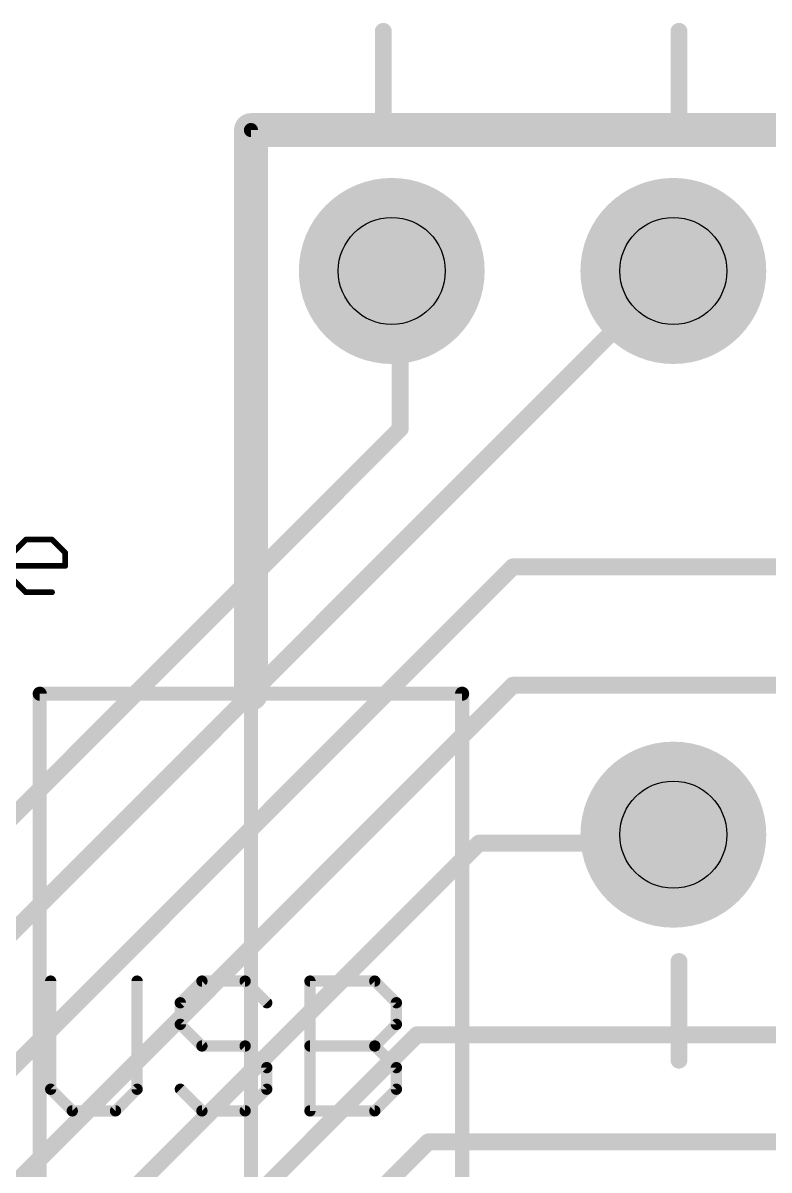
# Model space of a CAD drawing. Extents: x -0.1 to 48.3, y -0.1 to 47.8.
# Drawn here: x 7.54 to 14.27, y 30.89 to 41.22 of the extents above; entities that cross this region are included whole.
import ezdxf

# ---------------------------------------------------------------- set-up
doc = ezdxf.new("R2010")
doc.units = 0
for name, color, linetype in [('16', 132, 'CONTINUOUS'), ('17', 110, 'CONTINUOUS'), ('21', 253, 'CONTINUOUS'), ('22', 253, 'CONTINUOUS'), ('25', 253, 'CONTINUOUS'), ('29', 253, 'CONTINUOUS'), ('30', 253, 'CONTINUOUS'), ('44', 253, 'CONTINUOUS')]:
    doc.layers.add(name, color=color, linetype=linetype)

# ---------------------------------------------------------------- blocks, each defined once
blk = doc.blocks.new('ROUNDP')
at = {"const_width": 0.5}
blk.add_lwpolyline([(0, -0.25, 1), (0, 0.25, 1), (0, -0.25)], format="xyb", dxfattribs=at)

msp = doc.modelspace()

# ---------------------------------------------------------------- linework, layer by layer
at = {"layer": '16', "const_width": 0.1524}
for points in [[(13.3858, 38.9636), (4.699, 30.2768)], [(10.9474, 38.9636), (10.9474, 37.5666)], [(13.4366, 38.9636), (13.3858, 38.9636)], [(10.9474, 37.5666), (4.0132, 30.6324)], [(11.9634, 36.322), (5.3086, 29.6672)], [(14.478, 36.322), (11.9634, 36.322)], [(11.9634, 35.2552), (6.0198, 29.3116)], [(16.9164, 35.2552), (11.9634, 35.2552)], [(11.6586, 33.8328), (6.731, 28.9052)], [(13.335, 33.8328), (11.6586, 33.8328)], [(11.0998, 32.1056), (7.6962, 28.702)], [(14.3764, 32.1056), (11.0998, 32.1056)], [(11.2014, 31.1404), (8.6106, 28.5496)], [(15.8496, 31.1404), (11.2014, 31.1404)]]:
    msp.add_lwpolyline(points, dxfattribs=at)
at = {"layer": '16', "const_width": 0.0762}
for points in [[(10.9855, 38.9636, 1), (10.9093, 38.9636)], [(13.3858, 39.0017, 1), (13.3858, 38.9255)], [(13.4127, 38.9367, 1), (13.3589, 38.9905)], [(13.4366, 38.9255, 1), (13.4366, 39.0017)], [(10.9743, 37.5397, 1), (10.9205, 37.5935)], [(10.9093, 37.5666, 1), (10.9855, 37.5666)], [(11.9634, 36.3601, 1), (11.9634, 36.2839)], [(11.9903, 36.2951, 1), (11.9365, 36.3489)], [(11.9634, 35.2933, 1), (11.9634, 35.2171)], [(11.9903, 35.2283, 1), (11.9365, 35.2821)], [(11.6586, 33.8709, 1), (11.6586, 33.7947)], [(11.6855, 33.8059, 1), (11.6317, 33.8597)], [(13.335, 33.7947, 1), (13.335, 33.8709)], [(11.0998, 32.1437, 1), (11.0998, 32.0675)], [(11.1267, 32.0787, 1), (11.0729, 32.1325)], [(11.2014, 31.1785, 1), (11.2014, 31.1023)], [(11.2283, 31.1135, 1), (11.1745, 31.1673)]]:
    msp.add_lwpolyline(points, format="xyb", dxfattribs=at)
at = {"layer": '21'}
for points, const_width in [([(9.6012, 40.259), (45.1612, 40.259)], 0.3048), ([(9.6012, 40.259), (9.6012, 35.179)], 0.3048), ([(7.6962, 35.179), (7.6962, 27.559)], 0.127), ([(7.6962, 35.179), (11.5062, 35.179)], 0.127), ([(11.5062, 35.179), (11.5062, 27.559)], 0.127), ([(7.7948, 32.5892), (7.7948, 31.6147)], 0.1016), ([(8.5744, 31.6147), (8.5744, 32.5892)], 0.1016), ([(9.1591, 32.5892), (8.9642, 32.3943)], 0.1016), ([(9.5489, 32.5892), (9.1591, 32.5892)], 0.1016), ([(9.7438, 32.3943), (9.5489, 32.5892)], 0.1016), ([(10.1336, 31.4198), (10.1336, 32.5892)], 0.1016), ([(10.1336, 32.5892), (10.7183, 32.5892)], 0.1016), ([(10.7183, 32.5892), (10.9132, 32.3943)], 0.1016), ([(8.9642, 32.3943), (8.9642, 32.1994)], 0.1016), ([(10.9132, 32.3943), (10.9132, 32.1994)], 0.1016), ([(8.9642, 32.1994), (9.1591, 32.0045)], 0.1016), ([(10.9132, 32.1994), (10.7183, 32.0045)], 0.1016), ([(9.1591, 32.0045), (9.5489, 32.0045)], 0.1016), ([(9.5489, 32.0045), (9.7438, 31.8096)], 0.1016), ([(10.1336, 32.0045), (10.7183, 32.0045)], 0.1016), ([(10.7183, 32.0045), (10.9132, 31.8096)], 0.1016), ([(9.7438, 31.8096), (9.7438, 31.6147)], 0.1016), ([(10.9132, 31.8096), (10.9132, 31.6147)], 0.1016), ([(7.7948, 31.6147), (7.9897, 31.4198)], 0.1016), ([(8.3795, 31.4198), (8.5744, 31.6147)], 0.1016), ([(9.1591, 31.4198), (8.9642, 31.6147)], 0.1016), ([(9.7438, 31.6147), (9.5489, 31.4198)], 0.1016), ([(10.9132, 31.6147), (10.7183, 31.4198)], 0.1016), ([(7.9897, 31.4198), (8.3795, 31.4198)], 0.1016), ([(9.5489, 31.4198), (9.1591, 31.4198)], 0.1016), ([(10.7183, 31.4198), (10.1336, 31.4198)], 0.1016)]:
    msp.add_lwpolyline(points, dxfattribs=dict(at, const_width=const_width))
for points, const_width in [([(9.6012, 40.3352, 1), (9.6012, 40.1828)], 0.1524), ([(9.6774, 40.259, 1), (9.525, 40.259)], 0.1524), ([(9.525, 35.179, 1), (9.6774, 35.179)], 0.1524), ([(7.6962, 35.2108, 1), (7.6962, 35.1472)], 0.0635), ([(7.7279, 35.179, 1), (7.6645, 35.179)], 0.0635), ([(11.538, 35.179, 1), (11.4744, 35.179)], 0.0635), ([(11.5062, 35.1472, 1), (11.5062, 35.2108)], 0.0635), ([(7.8202, 32.5892, 1), (7.7694, 32.5892)], 0.0508), ([(8.5998, 32.5892, 1), (8.549, 32.5892)], 0.0508), ([(9.1591, 32.6146, 1), (9.1591, 32.5638)], 0.0508), ([(9.1771, 32.5712, 1), (9.1411, 32.6072)], 0.0508), ([(9.5669, 32.6072, 1), (9.5309, 32.5712)], 0.0508), ([(9.5489, 32.5638, 1), (9.5489, 32.6146)], 0.0508), ([(10.159, 32.5892, 1), (10.1082, 32.5892)], 0.0508), ([(10.1336, 32.6146, 1), (10.1336, 32.5638)], 0.0508), ([(10.7363, 32.6072, 1), (10.7003, 32.5712)], 0.0508), ([(10.7183, 32.5638, 1), (10.7183, 32.6146)], 0.0508), ([(8.9462, 32.4123, 1), (8.9822, 32.3763)], 0.0508), ([(8.9896, 32.3943, 1), (8.9388, 32.3943)], 0.0508), ([(9.7258, 32.3763, 1), (9.7618, 32.4123)], 0.0508), ([(10.9386, 32.3943, 1), (10.8878, 32.3943)], 0.0508), ([(10.8952, 32.3763, 1), (10.9312, 32.4123)], 0.0508), ([(8.9822, 32.2174, 1), (8.9462, 32.1814)], 0.0508), ([(8.9388, 32.1994, 1), (8.9896, 32.1994)], 0.0508), ([(10.8878, 32.1994, 1), (10.9386, 32.1994)], 0.0508), ([(10.9312, 32.1814, 1), (10.8952, 32.2174)], 0.0508), ([(9.1591, 32.0299, 1), (9.1591, 31.9791)], 0.0508), ([(9.1411, 31.9865, 1), (9.1771, 32.0225)], 0.0508), ([(9.5669, 32.0225, 1), (9.5309, 31.9865)], 0.0508), ([(9.5489, 31.9791, 1), (9.5489, 32.0299)], 0.0508), ([(10.1336, 32.0299, 1), (10.1336, 31.9791)], 0.0508), ([(10.7363, 32.0225, 1), (10.7003, 31.9865)], 0.0508), ([(10.7003, 32.0225, 1), (10.7363, 31.9865)], 0.0508), ([(10.7183, 31.9791, 1), (10.7183, 32.0299)], 0.0508), ([(9.7692, 31.8096, 1), (9.7184, 31.8096)], 0.0508), ([(9.7258, 31.7916, 1), (9.7618, 31.8276)], 0.0508), ([(10.9386, 31.8096, 1), (10.8878, 31.8096)], 0.0508), ([(10.8952, 31.7916, 1), (10.9312, 31.8276)], 0.0508), ([(7.8128, 31.6327, 1), (7.7768, 31.5967)], 0.0508), ([(7.7694, 31.6147, 1), (7.8202, 31.6147)], 0.0508), ([(8.549, 31.6147, 1), (8.5998, 31.6147)], 0.0508), ([(8.5924, 31.5967, 1), (8.5564, 31.6327)], 0.0508), ([(8.9822, 31.6327, 1), (8.9462, 31.5967)], 0.0508), ([(9.7184, 31.6147, 1), (9.7692, 31.6147)], 0.0508), ([(9.7618, 31.5967, 1), (9.7258, 31.6327)], 0.0508), ([(10.8878, 31.6147, 1), (10.9386, 31.6147)], 0.0508), ([(10.9312, 31.5967, 1), (10.8952, 31.6327)], 0.0508), ([(7.9897, 31.4452, 1), (7.9897, 31.3944)], 0.0508), ([(7.9717, 31.4018, 1), (8.0077, 31.4378)], 0.0508), ([(8.3615, 31.4378, 1), (8.3975, 31.4018)], 0.0508), ([(8.3795, 31.3944, 1), (8.3795, 31.4452)], 0.0508), ([(9.1591, 31.4452, 1), (9.1591, 31.3944)], 0.0508), ([(9.1411, 31.4018, 1), (9.1771, 31.4378)], 0.0508), ([(9.5309, 31.4378, 1), (9.5669, 31.4018)], 0.0508), ([(9.5489, 31.3944, 1), (9.5489, 31.4452)], 0.0508), ([(10.1336, 31.4452, 1), (10.1336, 31.3944)], 0.0508), ([(10.1082, 31.4198, 1), (10.159, 31.4198)], 0.0508), ([(10.7003, 31.4378, 1), (10.7363, 31.4018)], 0.0508), ([(10.7183, 31.3944, 1), (10.7183, 31.4452)], 0.0508)]:
    msp.add_lwpolyline(points, format="xyb", dxfattribs=dict(at, const_width=const_width))
at = {"layer": '22'}
for points, const_width in [([(10.795, 40.259), (10.795, 41.148)], 0.1524), ([(13.462, 40.259), (13.462, 41.148)], 0.1524), ([(9.6012, 40.259), (45.1612, 40.259)], 0.127), ([(9.6012, 40.259), (9.6012, 22.479)], 0.127), ([(13.462, 31.877), (13.462, 32.766)], 0.1524)]:
    msp.add_lwpolyline(points, dxfattribs=dict(at, const_width=const_width))
for points, const_width in [([(10.8331, 41.148, 1), (10.7569, 41.148)], 0.0762), ([(13.5001, 41.148, 1), (13.4239, 41.148)], 0.0762), ([(9.633, 40.259, 1), (9.5694, 40.259)], 0.0635), ([(9.6012, 40.2908, 1), (9.6012, 40.2272)], 0.0635), ([(10.7569, 40.259, 1), (10.8331, 40.259)], 0.0762), ([(13.4239, 40.259, 1), (13.5001, 40.259)], 0.0762), ([(13.5001, 32.766, 1), (13.4239, 32.766)], 0.0762), ([(13.4239, 31.877, 1), (13.5001, 31.877)], 0.0762)]:
    msp.add_lwpolyline(points, format="xyb", dxfattribs=dict(at, const_width=const_width))
at = {"layer": '25', "const_width": 0.0508}
for points in [[(7.4517, 36.4493), (7.5704, 36.5679)], [(7.5704, 36.5679), (7.8076, 36.5679)], [(7.8076, 36.5679), (7.9263, 36.4493)], [(7.9263, 36.4493), (7.9263, 36.3307)], [(7.9263, 36.3307), (7.4517, 36.3307)], [(7.5704, 36.0934), (7.4517, 36.212)], [(7.8076, 36.0934), (7.5704, 36.0934)]]:
    msp.add_lwpolyline(points, dxfattribs=at)
at = {"layer": '25', "const_width": 0.0254}
for points in [[(7.5704, 36.5806, 1), (7.5704, 36.5552)], [(7.5794, 36.559, 1), (7.5614, 36.5769)], [(7.8166, 36.5769, 1), (7.7987, 36.559)], [(7.8076, 36.5552, 1), (7.8076, 36.5806)], [(7.939, 36.4493, 1), (7.9136, 36.4493)], [(7.9173, 36.4403, 1), (7.9353, 36.4583)], [(7.9136, 36.3307, 1), (7.939, 36.3307)], [(7.9263, 36.318, 1), (7.9263, 36.3434)], [(7.5704, 36.1061, 1), (7.5704, 36.0807)], [(7.5614, 36.0844, 1), (7.5794, 36.1024)], [(7.8076, 36.0807, 1), (7.8076, 36.1061)]]:
    msp.add_lwpolyline(points, format="xyb", dxfattribs=at)
at = {"layer": '44'}
for centre in [(10.8712, 38.989), (13.4112, 38.989), (13.4112, 33.909)]:
    msp.add_circle(centre, 0.4826, dxfattribs=at)

# ---------------------------------------------------------------- block references
at = {"layer": '17', "xscale": 1.4732, "yscale": 1.4732}
for p in [(10.8712, 38.989), (10.8712, 38.989), (10.8712, 38.989), (10.8712, 38.989), (13.4112, 38.989), (13.4112, 38.989), (13.4112, 38.989), (13.4112, 38.989), (13.4112, 33.909), (13.4112, 33.909), (13.4112, 33.909), (13.4112, 33.909)]:
    msp.add_blockref('ROUNDP', p, dxfattribs=at)
at = {"layer": '29', "xscale": 1.6764, "yscale": 1.6764}
for p in [(10.8712, 38.989), (13.4112, 38.989), (13.4112, 33.909)]:
    msp.add_blockref('ROUNDP', p, dxfattribs=at)
at = {"layer": '30', "xscale": 1.6764, "yscale": 1.6764}
for p in [(10.8712, 38.989), (13.4112, 38.989), (13.4112, 33.909)]:
    msp.add_blockref('ROUNDP', p, dxfattribs=at)

doc.saveas('drawing.dxf')
